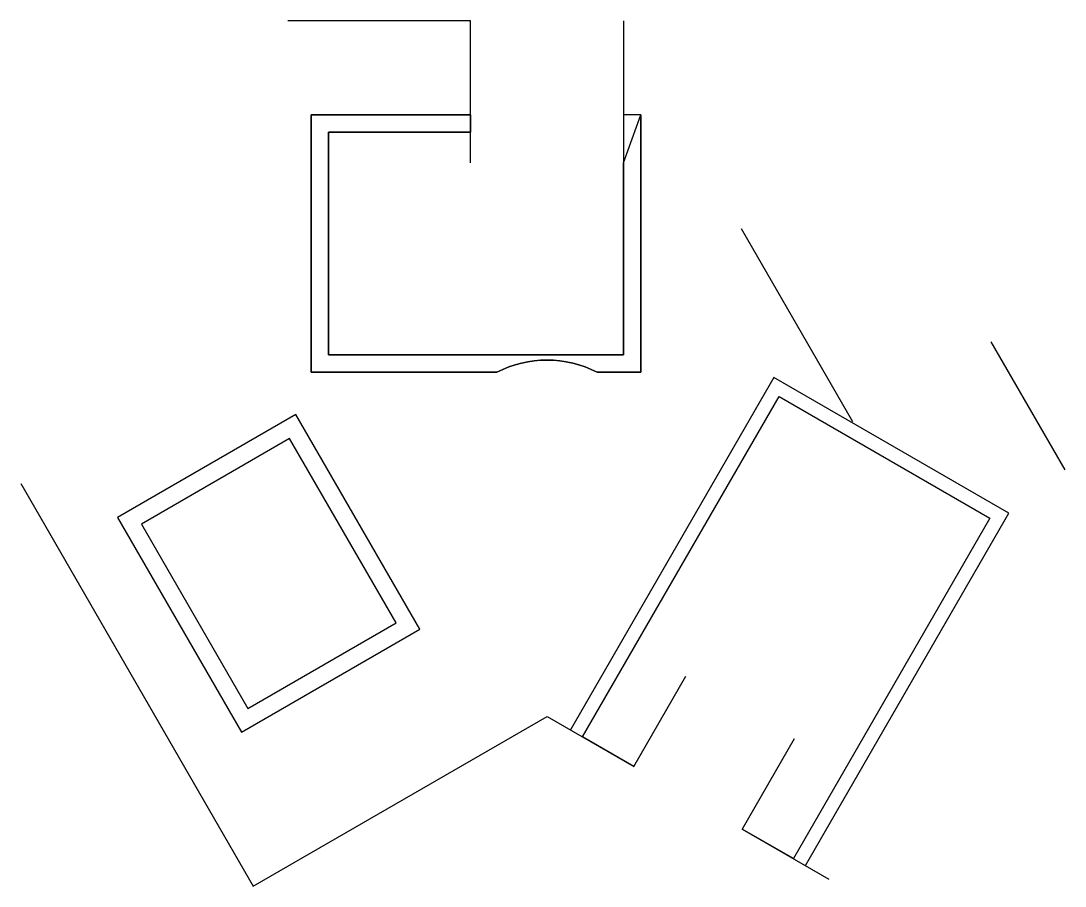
# Model space of a CAD drawing. Header units: millimetres. Extents: x -37.8 to 37.2, y -29.9 to 32.3.
import ezdxf

# ---------------------------------------------------------------- set-up
doc = ezdxf.new("R2010")
doc.units = ezdxf.units.MM

msp = doc.modelspace()

# ---------------------------------------------------------------- linework, layer by layer
for p, q in [((21.97, 3.447), (13.97, 17.303)), ((37.239, 0), (31.929, 9.197)), ((6.23, -21.321), (9.98, -14.826)), ((0, -17.724), (6.23, -21.321)), ((0, -17.724), (6.23, -21.321)), ((17.774, -19.326), (14.024, -25.821)), ((14.024, -25.821), (20.255, -29.418)), ((14.024, -25.821), (20.255, -29.418))]:
    msp.add_line(p, q)
for points in [[(-5.5, 22.05), (-5.5, 32.25), (-18.62, 32.25)], [(5.5, 32.25), (5.5, 22.05), (5.5, 8.25), (-15.7, 8.25), (-15.7, 24.25), (-5.5, 24.25)], [(18.571, -28.446), (33.196, -3.115), (16.309, 6.635), (1.684, -18.696)], [(6.23, -21.321), (2.55, -19.196), (16.675, 5.269), (31.83, -3.481), (17.705, -27.946), (14.024, -25.821)], [(-37.816, -1), (-21.121, -29.918), (0, -17.724)]]:
    msp.add_lwpolyline(points)
for points in [[(5.5, 32.25), (5.5, 22.05), (6.75, 25.5), (6.75, 7), (3.608, 7, 0.242536), (-3.608, 7), (-16.95, 7), (-16.95, 25.5), (-5.5, 25.5), (-5.5, 24.25), (-15.7, 24.25), (-15.7, 8.25), (5.5, 8.25), (5.5, 22.05)], [(5.5, 32.25), (5.5, 22.05), (5.5, 8.25), (-15.7, 8.25), (-15.7, 24.25), (-5.5, 24.25), (-5.5, 25.5), (-16.95, 25.5), (-16.95, 7), (-3.608, 7, -0.242536), (3.608, 7), (6.75, 7), (6.75, 25.5), (5.5, 25.5)]]:
    msp.add_lwpolyline(points, format="xyb")
for points in [[(-30.864, -3.443), (-21.964, -18.858), (-9.146, -11.458), (-18.046, 3.957)], [(-29.156, -3.9), (-21.506, -17.15), (-10.854, -11), (-18.504, 2.25)]]:
    msp.add_lwpolyline(points, close=True)

doc.saveas('drawing.dxf')
